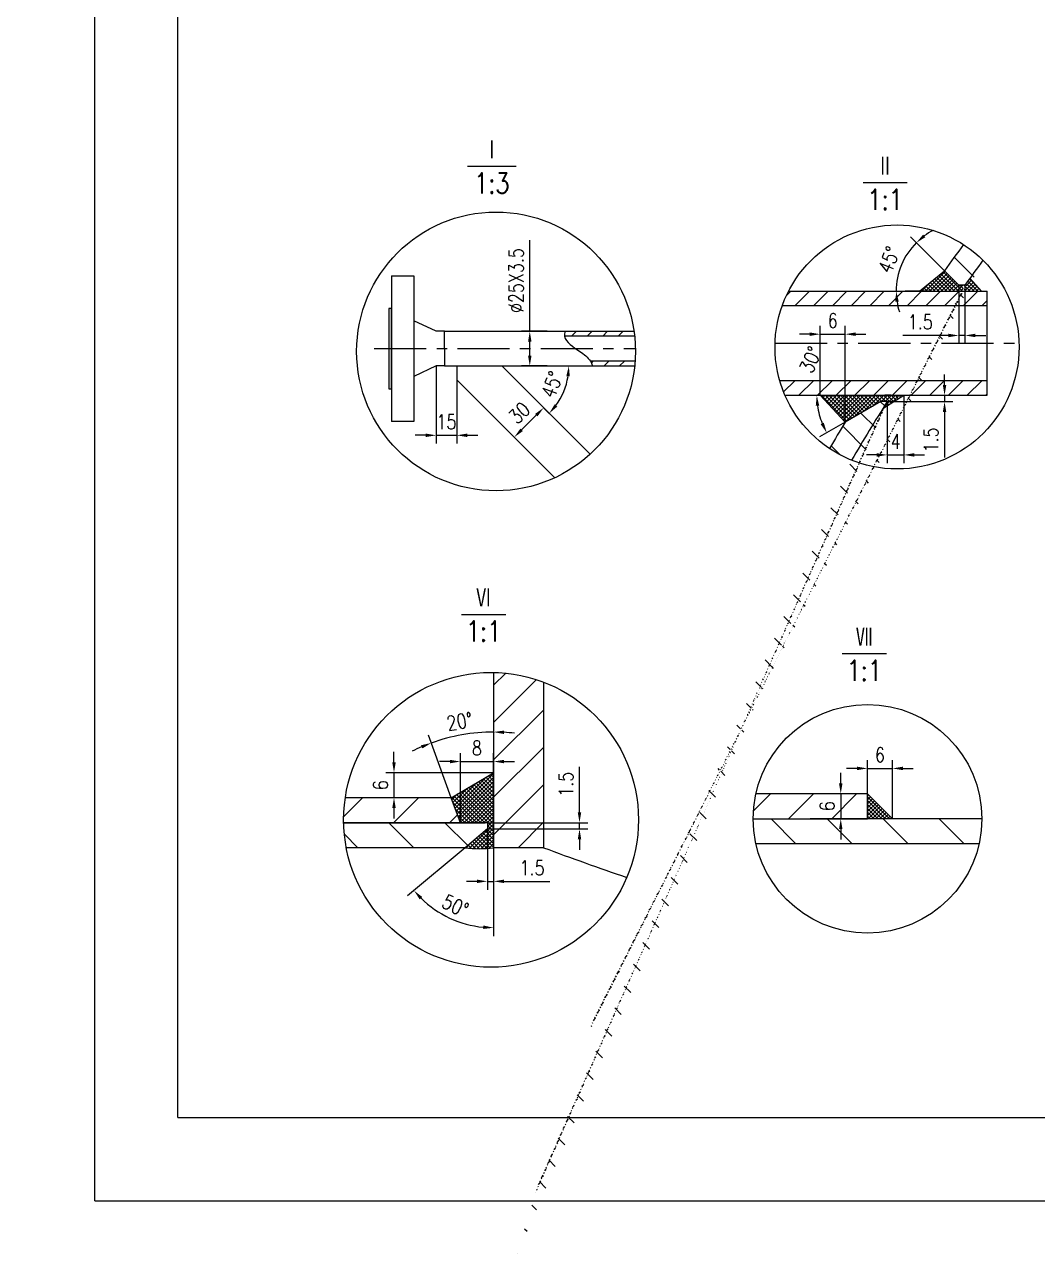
# Model space of a CAD drawing. Header units: millimetres. Extents: x -100 to 10194, y -400 to 6888.
# Drawn here: x -100 to 2820, y -400 to 3152 of the extents above; entities that cross this region are included whole.
import ezdxf

# ---------------------------------------------------------------- set-up
doc = ezdxf.new("R2010")
doc.units = ezdxf.units.MM
doc.header["$LTSCALE"] = 120
doc.linetypes.add('CENTER', pattern=[2, 1.25, -0.25, 0.25, -0.25])
for name, color, linetype in [('1轮廓实线层', 7, 'Continuous'), ('2细线层', 4, 'Continuous'), ('3中心线层', 1, 'CENTER'), ('5剖面线层', 2, 'Continuous'), ('6文字层', 3, 'Continuous'), ('7标注层', 4, 'Continuous'), ('8符号标注层', 31, 'Continuous'), ('图框层', 7, 'Continuous')]:
    doc.layers.add(name, color=color, linetype=linetype)
doc.styles.add('PC_TEXTSTYLE', font='romans.shx', dxfattribs={"width": 0.8, "bigfont": 'hzfs.shx'})
doc.styles.add('TH_GBDIM', font='romans.shx', dxfattribs={"width": 0.8, "bigfont": 'hzfs.shx'})
doc.dimstyles.new('TH_GBDIM', dxfattribs={"dimscale": 12, "dimtxt": 3.5, "dimasz": 2.5, "dimexe": 2, "dimexo": 0, "dimgap": 1.5, "dimtad": 1, "dimdec": 1, "dimdsep": 46, "dimtxsty": 'TH_GBDIM', "dimcen": 2.5, "dimclrd": 130, "dimclre": 130, "dimclrt": 3, "dimadec": 0, "dimazin": 2, "dimtfac": 0.714286, "dimtdec": 1, "dimtmove": 0, "dimatfit": 3, "dimfxl": 1, "dimtolj": 1, "dimtzin": 0, "dimlwd": -1, "dimlwe": -1, "dimarcsym": 0})

# ---------------------------------------------------------------- blocks, each defined once
blk = doc.blocks.new('*D7')
at = {"layer": '7标注层', "color": 130}
for p, q in [((1356.5, 2267.3), (1356.5, 2530.1)), ((1406.8, 2267.3), (1332.5, 2267.3)), ((1356.5, 2197.3), (1356.5, 2237.3)), ((1406.8, 2167.3), (1332.5, 2167.3))]:
    blk.add_line(p, q, dxfattribs=at)
for points in [[(1351.5, 2237.3), (1361.5, 2237.3), (1356.5, 2267.3)], [(1351.5, 2197.3), (1361.5, 2197.3), (1356.5, 2167.3)]]:
    blk.add_solid(points, dxfattribs=at)
at = {"layer": 'Defpoints', "color": 0}
for p in [(1406.8, 2267.3), (1356.5, 2167.3), (1406.8, 2167.3)]:
    blk.add_point(p, dxfattribs=at)
at = {"layer": '7标注层', "color": 3, "insert": (1317.5, 2413.7), "char_height": 42, "attachment_point": 5, "rotation": 90, "style": 'TH_GBDIM'}
blk.add_mtext('\\A1;%%c25X3.5{}{}', dxfattribs=at)
blk = doc.blocks.new('*D8')
at = {"layer": '7标注层', "color": 130}
for p, q in [((1379.6, 2063.6), (1413.5, 2029.7)), ((1375.3, 2025.5), (1332.9, 1983.1)), ((1294.8, 1978.7), (1328.6, 1944.9))]:
    blk.add_line(p, q, dxfattribs=at)
for points in [[(1371.8, 2029), (1378.9, 2022), (1396.5, 2046.7)], [(1329.4, 1986.6), (1336.4, 1979.5), (1311.7, 1961.9)]]:
    blk.add_solid(points, dxfattribs=at)
at = {"layer": 'Defpoints', "color": 0}
for p in [(1379.6, 2063.6), (1294.8, 1978.7), (1311.7, 1961.9)]:
    blk.add_point(p, dxfattribs=at)
at = {"layer": '7标注层', "color": 3, "insert": (1326.5, 2031.9), "char_height": 42, "attachment_point": 5, "rotation": 45, "style": 'TH_GBDIM'}
blk.add_mtext('\\A1;30{}{}', dxfattribs=at)
blk = doc.blocks.new('*D9')
at = {"layer": '7标注层', "color": 130}
blk.add_arc((1276, 2167.3), 193.2, 323.9054, 351.0946, dxfattribs=at)
for points in [[(1461.9, 2137.8), (1471.8, 2137), (1469.2, 2167.3)], [(1435.9, 2050.2), (1428.3, 2056.7), (1412.6, 2030.7)]]:
    blk.add_solid(points, dxfattribs=at)
at = {"layer": 'Defpoints', "color": 0}
for p in [(1110.3, 2167.3), (1276, 2167.3), (1658.9, 2167.3), (1443.3, 2070.7), (1530.4, 1912.8)]:
    blk.add_point(p, dxfattribs=at)
at = {"layer": '7标注层', "color": 3, "insert": (1420.6, 2113.8), "char_height": 42, "attachment_point": 5, "rotation": 69.6938, "style": 'TH_GBDIM'}
blk.add_mtext('\\A1;45°{}{}', dxfattribs=at)
blk = doc.blocks.new('*D10')
at = {"layer": '1轮廓实线层', "color": 130}
for p, q in [((1086.3, 2167.3), (1086.3, 1943.4)), ((1146.3, 2127.3), (1146.3, 1943.4)), ((1056.3, 1967.4), (1026.3, 1967.4)), ((1086.3, 1967.4), (1146.3, 1967.4)), ((1176.3, 1967.4), (1206.3, 1967.4))]:
    blk.add_line(p, q, dxfattribs=at)
for points in [[(1056.3, 1972.4), (1056.3, 1962.4), (1086.3, 1967.4)], [(1176.3, 1972.4), (1176.3, 1962.4), (1146.3, 1967.4)]]:
    blk.add_solid(points, dxfattribs=at)
at = {"layer": 'Defpoints', "color": 0}
for p in [(1086.3, 2167.3), (1146.3, 2127.3), (1146.3, 1967.4)]:
    blk.add_point(p, dxfattribs=at)
at = {"layer": '1轮廓实线层', "color": 3, "insert": (1116.3, 2006.4), "char_height": 42, "attachment_point": 5, "style": 'TH_GBDIM'}
blk.add_mtext('\\A1;15{}{}', dxfattribs=at)
blk = doc.blocks.new('*D11')
at = {"layer": '1轮廓实线层', "color": 130}
for p, q in [((2593.4, 2400.7), (2593.4, 2231.3)), ((2611.4, 2400.7), (2611.4, 2231.3)), ((2563.4, 2255.3), (2431.8, 2255.3)), ((2611.4, 2255.3), (2593.4, 2255.3)), ((2641.4, 2255.3), (2671.4, 2255.3))]:
    blk.add_line(p, q, dxfattribs=at)
for points in [[(2563.4, 2260.3), (2563.4, 2250.3), (2593.4, 2255.3)], [(2641.4, 2260.3), (2641.4, 2250.3), (2611.4, 2255.3)]]:
    blk.add_solid(points, dxfattribs=at)
at = {"layer": 'Defpoints', "color": 0}
for p in [(2593.4, 2400.7), (2611.4, 2400.7), (2593.4, 2255.3)]:
    blk.add_point(p, dxfattribs=at)
at = {"layer": '1轮廓实线层', "color": 3, "insert": (2482.6, 2294.3), "char_height": 42, "attachment_point": 5, "style": 'TH_GBDIM'}
blk.add_mtext('\\A1;1.5{}{}', dxfattribs=at)
blk = doc.blocks.new('*D12')
at = {"layer": '1轮廓实线层', "color": 130}
for p, q in [((2552.5, 2112.7), (2552.5, 2142.7)), ((2387.1, 2064.7), (2576.5, 2064.7)), ((2435.1, 2082.7), (2576.5, 2082.7)), ((2552.5, 2082.7), (2552.5, 2064.7)), ((2552.5, 2034.7), (2552.5, 1903.1))]:
    blk.add_line(p, q, dxfattribs=at)
for points in [[(2547.5, 2112.7), (2557.5, 2112.7), (2552.5, 2082.7)], [(2547.5, 2034.7), (2557.5, 2034.7), (2552.5, 2064.7)]]:
    blk.add_solid(points, dxfattribs=at)
at = {"layer": 'Defpoints', "color": 0}
for p in [(2387.1, 2064.7), (2435.1, 2082.7), (2552.5, 2082.7)]:
    blk.add_point(p, dxfattribs=at)
at = {"layer": '1轮廓实线层', "color": 3, "insert": (2513.5, 1953.9), "char_height": 42, "attachment_point": 5, "rotation": 90, "style": 'TH_GBDIM'}
blk.add_mtext('\\A1;1.5{}{}', dxfattribs=at)
blk = doc.blocks.new('*D13')
at = {"layer": '1轮廓实线层', "color": 130}
blk.add_line((2265.9, 2005.1), (2192.2, 1962.5), dxfattribs=at)
blk.add_arc((2400.3, 2082.7), 216.3, 187.9526, 202.0474, dxfattribs=at)
for points in [[(2181.1, 2052.4), (2191, 2053.1), (2184, 2082.7)], [(2204.3, 2003.7), (2195.3, 1999.3), (2212.9, 1974.5)]]:
    blk.add_solid(points, dxfattribs=at)
at = {"layer": 'Defpoints', "color": 0}
for p in [(2092.5, 2082.7), (2369.1, 2064.7), (2675.6, 2082.7), (2197, 2008.7), (2265.9, 2005.1)]:
    blk.add_point(p, dxfattribs=at)
at = {"layer": '1轮廓实线层', "color": 3, "insert": (2166.5, 2185.3), "char_height": 42, "attachment_point": 5, "rotation": 66.3005, "style": 'TH_GBDIM'}
blk.add_mtext('\\A1;30°{}{}', dxfattribs=at)
blk = doc.blocks.new('*D14')
at = {"layer": '1轮廓实线层', "color": 130}
blk.add_line((2552.3, 2441.8), (2454.2, 2539.9), dxfattribs=at)
for start, end in [(117.6443, 126.3222), (135, 180), (188.6778, 197.3557)]:
    blk.add_arc((2611.4, 2382.7), 198.3, start, end, dxfattribs=at)
for points in [[(2497.2, 2538.6), (2490.7, 2546.2), (2471.2, 2522.9)], [(2410.4, 2352.4), (2420.4, 2353.2), (2413.1, 2382.7)]]:
    blk.add_solid(points, dxfattribs=at)
at = {"layer": 'Defpoints', "color": 0}
for p in [(2439.7, 2481.8), (2552.3, 2441.8), (2102.4, 2382.7), (2593.4, 2400.7), (2675.6, 2382.7)]:
    blk.add_point(p, dxfattribs=at)
at = {"layer": '1轮廓实线层', "color": 3, "insert": (2392.2, 2473.5), "char_height": 42, "attachment_point": 5, "rotation": 67.5, "style": 'TH_GBDIM'}
blk.add_mtext('\\A1;45°', dxfattribs=at)
blk = doc.blocks.new('*D15')
at = {"layer": '1轮廓实线层', "color": 130}
for p, q in [((2193.9, 2082.7), (2193.9, 2283)), ((2265.9, 2005.1), (2265.9, 2283)), ((2163.9, 2259), (2133.9, 2259)), ((2193.9, 2259), (2265.9, 2259)), ((2295.9, 2259), (2325.9, 2259))]:
    blk.add_line(p, q, dxfattribs=at)
for points in [[(2163.9, 2264), (2163.9, 2254), (2193.9, 2259)], [(2295.9, 2264), (2295.9, 2254), (2265.9, 2259)]]:
    blk.add_solid(points, dxfattribs=at)
at = {"layer": 'Defpoints', "color": 0}
for p in [(2265.9, 2259), (2193.9, 2082.7), (2265.9, 2005.1)]:
    blk.add_point(p, dxfattribs=at)
at = {"layer": '1轮廓实线层', "color": 3, "insert": (2229.9, 2298), "char_height": 42, "attachment_point": 5, "style": 'TH_GBDIM'}
blk.add_mtext('\\A1;6{}{}', dxfattribs=at)
blk = doc.blocks.new('*D16')
at = {"layer": '1轮廓实线层', "color": 130}
for p, q in [((2387.1, 2064.7), (2387.1, 1886.8)), ((2435.1, 2082.7), (2435.1, 1886.8)), ((2357.1, 1910.8), (2327.1, 1910.8)), ((2387.1, 1910.8), (2435.1, 1910.8)), ((2465.1, 1910.8), (2495.1, 1910.8))]:
    blk.add_line(p, q, dxfattribs=at)
for points in [[(2357.1, 1915.8), (2357.1, 1905.8), (2387.1, 1910.8)], [(2465.1, 1915.8), (2465.1, 1905.8), (2435.1, 1910.8)]]:
    blk.add_solid(points, dxfattribs=at)
at = {"layer": 'Defpoints', "color": 0}
for p in [(2387.1, 2064.7), (2435.1, 2082.7), (2435.1, 1910.8)]:
    blk.add_point(p, dxfattribs=at)
at = {"layer": '1轮廓实线层', "color": 3, "insert": (2411.1, 1949.8), "char_height": 42, "attachment_point": 5, "style": 'TH_GBDIM'}
blk.add_mtext('\\A1;4{}{}', dxfattribs=at)
blk = doc.blocks.new('*D30')
at = {"layer": '1轮廓实线层', "color": 130}
for p, q in [((965, 1024.2), (965, 1054.2)), ((1252.3, 994.2), (941, 994.2)), ((965, 994.2), (965, 922.2)), ((1130.1, 922.2), (941, 922.2)), ((965, 892.2), (965, 862.2))]:
    blk.add_line(p, q, dxfattribs=at)
for points in [[(960, 1024.2), (970, 1024.2), (965, 994.2)], [(960, 892.2), (970, 892.2), (965, 922.2)]]:
    blk.add_solid(points, dxfattribs=at)
at = {"layer": 'Defpoints', "color": 0}
for p in [(1252.3, 994.2), (965, 922.2), (1130.1, 922.2)]:
    blk.add_point(p, dxfattribs=at)
at = {"layer": '1轮廓实线层', "color": 3, "insert": (926, 958.2), "char_height": 42, "attachment_point": 5, "rotation": 90, "style": 'TH_GBDIM'}
blk.add_mtext('\\A1;6{}{}', dxfattribs=at)
blk = doc.blocks.new('*D31')
at = {"layer": '1轮廓实线层', "color": 130}
for p, q in [((1234.3, 832.2), (1234.3, 657.1)), ((1252.3, 778.2), (1252.3, 657.1)), ((1204.3, 681.1), (1174.3, 681.1)), ((1234.3, 681.1), (1252.3, 681.1)), ((1282.3, 681.1), (1413.9, 681.1))]:
    blk.add_line(p, q, dxfattribs=at)
for points in [[(1204.3, 686.1), (1204.3, 676.1), (1234.3, 681.1)], [(1282.3, 686.1), (1282.3, 676.1), (1252.3, 681.1)]]:
    blk.add_solid(points, dxfattribs=at)
at = {"layer": 'Defpoints', "color": 0}
for p in [(1234.3, 832.2), (1252.3, 778.2), (1252.3, 681.1)]:
    blk.add_point(p, dxfattribs=at)
at = {"layer": '1轮廓实线层', "color": 3, "insert": (1363.1, 720.1), "char_height": 42, "attachment_point": 5, "style": 'TH_GBDIM'}
blk.add_mtext('\\A1;1.5{}{}', dxfattribs=at)
blk = doc.blocks.new('*D32')
at = {"layer": '1轮廓实线层', "color": 130}
for p, q in [((1499.9, 880.2), (1499.9, 1011.8)), ((1234.3, 850.2), (1523.9, 850.2)), ((1234.3, 832.2), (1523.9, 832.2)), ((1499.9, 832.2), (1499.9, 850.2)), ((1499.9, 802.2), (1499.9, 772.2))]:
    blk.add_line(p, q, dxfattribs=at)
for points in [[(1494.9, 880.2), (1504.9, 880.2), (1499.9, 850.2)], [(1494.9, 802.2), (1504.9, 802.2), (1499.9, 832.2)]]:
    blk.add_solid(points, dxfattribs=at)
at = {"layer": 'Defpoints', "color": 0}
for p in [(1234.3, 850.2), (1234.3, 832.2), (1499.9, 832.2)]:
    blk.add_point(p, dxfattribs=at)
at = {"layer": '1轮廓实线层', "color": 3, "insert": (1460.9, 961), "char_height": 42, "attachment_point": 5, "rotation": 90, "style": 'TH_GBDIM'}
blk.add_mtext('\\A1;1.5{}{}', dxfattribs=at)
blk = doc.blocks.new('*D33')
at = {"layer": '1轮廓实线层', "color": 130}
blk.add_line((1130.1, 922.2), (1064.4, 1102.6), dxfattribs=at)
for start, end in [(90, 110), (83.4546, 86.7273), (113.2727, 116.5454)]:
    blk.add_arc((1252.3, 586.4), 525.3, start, end, dxfattribs=at)
for points in [[(1282.1, 1105.9), (1282.4, 1115.9), (1252.3, 1111.7)], [(1042.9, 1073.6), (1046.6, 1064.3), (1072.6, 1080.1)]]:
    blk.add_solid(points, dxfattribs=at)
at = {"layer": 'Defpoints', "color": 0}
for p in [(1252.3, 1283.4), (1191.3, 1108.2), (1130.1, 922.2), (1156.3, 850.2), (1252.3, 778.2)]:
    blk.add_point(p, dxfattribs=at)
at = {"layer": '1轮廓实线层', "color": 3, "insert": (1154.3, 1142.2), "char_height": 42, "attachment_point": 5, "rotation": 10, "style": 'TH_GBDIM'}
blk.add_mtext('\\A1;20°', dxfattribs=at)
blk = doc.blocks.new('*D34')
at = {"layer": '1轮廓实线层', "color": 130}
for p, q in [((1169.9, 778.2), (1004.1, 639.1)), ((1252.3, 778.2), (1252.3, 523.3))]:
    blk.add_line(p, q, dxfattribs=at)
blk.add_arc((1252.3, 847.3), 300, 225.7326, 264.2674, dxfattribs=at)
for points in [[(1039.2, 629.1), (1046.6, 635.9), (1022.5, 654.5)], [(1222.6, 553.8), (1222.1, 543.8), (1252.3, 547.3)]]:
    blk.add_solid(points, dxfattribs=at)
at = {"layer": 'Defpoints', "color": 0}
for p in [(1252.3, 1283.4), (1234.3, 832.2), (1169.9, 778.2), (1252.3, 778.2), (1087.5, 596.7)]:
    blk.add_point(p, dxfattribs=at)
at = {"layer": '1轮廓实线层', "color": 3, "insert": (1142, 610.8), "char_height": 42, "attachment_point": 5, "rotation": 335, "style": 'TH_GBDIM'}
blk.add_mtext('\\A1;50°', dxfattribs=at)
blk = doc.blocks.new('*D35')
at = {"layer": '1轮廓实线层', "color": 130}
for p, q in [((1156.3, 850.2), (1156.3, 1050.6)), ((1252.3, 994.2), (1252.3, 1050.6)), ((1126.3, 1026.6), (1096.3, 1026.6)), ((1156.3, 1026.6), (1252.3, 1026.6)), ((1282.3, 1026.6), (1312.3, 1026.6))]:
    blk.add_line(p, q, dxfattribs=at)
for points in [[(1126.3, 1031.6), (1126.3, 1021.6), (1156.3, 1026.6)], [(1282.3, 1031.6), (1282.3, 1021.6), (1252.3, 1026.6)]]:
    blk.add_solid(points, dxfattribs=at)
at = {"layer": 'Defpoints', "color": 0}
for p in [(1252.3, 1026.6), (1252.3, 994.2), (1156.3, 850.2)]:
    blk.add_point(p, dxfattribs=at)
at = {"layer": '1轮廓实线层', "color": 3, "insert": (1204.3, 1065.6), "char_height": 42, "attachment_point": 5, "style": 'TH_GBDIM'}
blk.add_mtext('\\A1;8{}{}', dxfattribs=at)
blk = doc.blocks.new('*D36')
at = {"layer": '1轮廓实线层', "color": 130}
for p, q in [((2253.2, 963.7), (2253.2, 993.7)), ((2330.2, 933.7), (2229.2, 933.7)), ((2253.2, 933.7), (2253.2, 861.7)), ((2402.2, 861.7), (2229.2, 861.7)), ((2253.2, 831.7), (2253.2, 801.7))]:
    blk.add_line(p, q, dxfattribs=at)
for points in [[(2248.2, 963.7), (2258.2, 963.7), (2253.2, 933.7)], [(2248.2, 831.7), (2258.2, 831.7), (2253.2, 861.7)]]:
    blk.add_solid(points, dxfattribs=at)
at = {"layer": 'Defpoints', "color": 0}
for p in [(2330.2, 933.7), (2253.2, 861.7), (2402.2, 861.7)]:
    blk.add_point(p, dxfattribs=at)
at = {"layer": '1轮廓实线层', "color": 3, "insert": (2214.2, 897.7), "char_height": 42, "attachment_point": 5, "rotation": 90, "style": 'TH_GBDIM'}
blk.add_mtext('\\A1;6{}{}', dxfattribs=at)
blk = doc.blocks.new('*D37')
at = {"layer": '1轮廓实线层', "color": 130}
for p, q in [((2330.2, 861.7), (2330.2, 1030.8)), ((2402.2, 861.7), (2402.2, 1030.8)), ((2300.2, 1006.8), (2270.2, 1006.8)), ((2330.2, 1006.8), (2402.2, 1006.8)), ((2432.2, 1006.8), (2462.2, 1006.8))]:
    blk.add_line(p, q, dxfattribs=at)
for points in [[(2300.2, 1011.8), (2300.2, 1001.8), (2330.2, 1006.8)], [(2432.2, 1011.8), (2432.2, 1001.8), (2402.2, 1006.8)]]:
    blk.add_solid(points, dxfattribs=at)
at = {"layer": 'Defpoints', "color": 0}
for p in [(2402.2, 1006.8), (2330.2, 861.7), (2402.2, 861.7)]:
    blk.add_point(p, dxfattribs=at)
at = {"layer": '1轮廓实线层', "color": 3, "insert": (2366.2, 1045.8), "char_height": 42, "attachment_point": 5, "style": 'TH_GBDIM'}
blk.add_mtext('\\A1;6{}{}', dxfattribs=at)

msp = doc.modelspace()

# ---------------------------------------------------------------- hatches: boundary and pattern name
at = {"layer": '5剖面线层'}
h = msp.add_hatch(dxfattribs=at)
h.set_pattern_fill('ANSI31', color=256, scale=20, angle=90, style=0)
h.set_pattern_definition([(135, (480.94, 0), (-44.9013, -44.9013), [])])
edge = h.paths.add_edge_path()
edge.add_ellipse((5195.61, -4967.3), major_axis=(0, -9000), ratio=0.5, start_angle=218.824439, end_angle=220.31055, ccw=False)
edge.add_ellipse((5195.61, -4967.3), major_axis=(0, -9000), ratio=0.5, start_angle=218.617183, end_angle=218.824439, ccw=False)
edge.add_line((2387.1, 2064.7), (2369.1, 2064.7))
edge.add_line((2369.1, 2064.7), (2265.93, 2005.13))
edge.add_spline(control_points=[(2265.93, 2005.13), (2250.75, 1980.02), (2235.65, 1954.71), (2220.64, 1929.21)], knot_values=[3.8326439, 3.8326439, 3.8326439, 3.8326439, 3.8456524, 3.8456524, 3.8456524, 3.8456524], degree=3, periodic=0)
edge.add_arc((2415.54, 2222.16), 351.86, 236.36355, 248.12178)
edge = h.paths.add_edge_path()
edge.add_arc((2415.54, 2222.16), 351.86, 45.28146, 57.03769)
edge.add_spline(control_points=[(2606.98, 2517.38), (2588.66, 2492.45), (2570.42, 2467.26), (2552.29, 2441.81)], knot_values=[10.0220142, 10.0220142, 10.0220142, 10.0220142, 10.0366186, 10.0366186, 10.0366186, 10.0366186], degree=3, periodic=0)
edge.add_line((2552.29, 2441.81), (2593.4, 2400.7))
edge.add_line((2593.4, 2400.7), (2611.4, 2400.7))
edge.add_ellipse((5195.61, -4967.3), major_axis=(0, -9000), ratio=0.5, start_angle=574.831512, end_angle=575.048456, ccw=False)
edge.add_ellipse((5195.61, -4967.3), major_axis=(0, -9000), ratio=0.5, start_angle=574.24798, end_angle=574.831512, ccw=False)
h = msp.add_hatch(dxfattribs=at)
h.set_pattern_fill('ANSI37', color=256, scale=2.5, style=0)
h.set_pattern_definition([(45, (24.891, 0), (-5.61266, 5.61266), []), (135, (24.891, 0), (-5.61266, -5.61266), [])])
edge = h.paths.add_edge_path()
edge.add_line((2435.1, 2082.7), (2193.93, 2082.7))
edge.add_line((2193.93, 2082.7), (2265.93, 2005.13))
edge.add_line((2265.93, 2005.13), (2369.1, 2064.7))
edge.add_line((2369.1, 2064.7), (2387.1, 2064.7))
edge.add_ellipse((5195.61, -4967.3), major_axis=(0, -9000), ratio=0.5, start_angle=218.617183, end_angle=218.824439)
edge.add_line((2374.4, 2044.33), (2435.1, 2082.7))
edge = h.paths.add_edge_path()
edge.add_line((2552.29, 2441.81), (2480.29, 2382.7))
edge.add_line((2480.29, 2382.7), (2510.66, 2382.7))
edge.add_line((2510.66, 2382.7), (2515.62, 2382.7))
edge.add_line((2515.62, 2382.7), (2659.4, 2382.7))
edge.add_line((2659.4, 2382.7), (2625.37, 2420.21))
edge.add_ellipse((5195.61, -4967.3), major_axis=(0, -9000), ratio=0.5, start_angle=574.831512, end_angle=575.048456)
edge.add_line((2611.4, 2400.7), (2593.4, 2400.7))
edge.add_line((2593.4, 2400.7), (2552.29, 2441.81))
h = msp.add_hatch(dxfattribs=at)
h.set_pattern_fill('ANSI31', color=256, scale=12, style=0)
h.set_pattern_definition([(45, (480.94, 0), (-26.94077, 26.94077), [])])
h.paths.add_polyline_path([(2675.61, 2124.7), (2077.45, 2124.7, 0.0317315), (2092.5, 2082.7), (2675.61, 2082.7)])
h.paths.add_polyline_path([(2675.61, 2382.7), (2102.44, 2382.7, 0.032554), (2084.25, 2340.7), (2675.61, 2340.7)])
h = msp.add_hatch(dxfattribs=at)
h.set_pattern_fill('ANSI31', color=256, scale=10, style=0)
h.set_pattern_definition([(45, (76.915, 0), (-22.45064, 22.45064), [])])
edge = h.paths.add_edge_path()
edge.add_line((1656.89, 2267.27), (1458.34, 2267.27))
edge.add_spline(control_points=[(1458.34, 2267.27), (1457.11, 2262.39), (1456.45, 2257.67), (1456.97, 2253.27)], knot_values=[13.3347911, 13.3347911, 13.3347911, 13.3347911, 28.0732223, 28.0732223, 28.0732223, 28.0732223], degree=3, periodic=0)
edge.add_line((1456.97, 2253.27), (1658.68, 2253.27))
edge.add_arc((1259.2, 2209.37), 401.88, 6.27105, 8.28333)
edge = h.paths.add_edge_path()
edge.add_line((1660.1, 2181.27), (1531.31, 2181.27))
edge.add_spline(control_points=[(1531.31, 2181.27), (1532.08, 2180.14), (1534.85, 2175.83), (1536.22, 2170.97), (1536.84, 2167.27)], knot_values=[131.5779496, 131.5779496, 131.5779496, 131.5779496, 135.6719452, 146.843635, 146.843635, 146.843635, 146.843635], degree=3, periodic=0)
edge.add_line((1536.84, 2167.27), (1658.87, 2167.27))
edge.add_arc((1259.2, 2209.37), 401.88, 353.98658, 355.9903)
h = msp.add_hatch(dxfattribs=at)
h.set_pattern_fill('ANSI37', color=256, scale=2.5, style=0)
h.set_pattern_definition([(45, (29.155, 4.521), (-5.61266, 5.61266), []), (135, (29.155, 4.521), (-5.61266, -5.61266), [])])
h.paths.add_polyline_path([(1252.29, 992.73), (1251.37, 993.66), (1130.09, 922.2), (1156.29, 850.2), (1234.29, 850.2), (1234.29, 832.2), (1169.94, 778.2, 0.0728697), (1252.29, 778.2)])
h = msp.add_hatch(dxfattribs=at)
h.set_pattern_fill('ANSI37', color=256, scale=2.5, style=0)
h.paths.add_polyline_path([(2330.24, 933.65), (2330.24, 861.65), (2402.16, 861.65), (2402.2, 861.69)])

# ---------------------------------------------------------------- linework, layer by layer
at = {"layer": '1轮廓实线层'}
for p, q in [((958.26, 2427.27), (1022.26, 2427.27)), ((958.26, 2427.27), (958.26, 2007.27)), ((1022.26, 2427.27), (1022.26, 2007.27)), ((2480.29, 2382.7), (2552.29, 2441.81)), ((2593.4, 2400.7), (2552.29, 2441.81)), ((2659.4, 2382.7), (2625.37, 2420.21)), ((2102.44, 2382.7), (2675.61, 2382.7)), ((2510.66, 2382.7), (2438.66, 2382.7)), ((2510.66, 2382.7), (2438.66, 2382.7)), ((2515.62, 2382.7), (2443.62, 2382.7)), ((2515.62, 2382.7), (2443.62, 2382.7)), ((2611.4, 2400.7), (2593.4, 2400.7)), ((2611.4, 2400.7), (2593.4, 2400.7)), ((2611.4, 2400.7), (2593.4, 2400.7)), ((2675.61, 2082.7), (2675.61, 2382.7)), ((958.26, 2333.27), (950.26, 2333.27)), ((950.26, 2333.27), (950.26, 2101.27)), ((958.26, 2101.27), (958.26, 2333.27)), ((2675.61, 2340.7), (2084.25, 2340.7)), ((1086.26, 2267.27), (1022.26, 2297.27)), ((1110.26, 2267.27), (1086.26, 2267.27)), ((1110.26, 2217.27), (1110.26, 2267.27)), ((1110.26, 2217.27), (1110.26, 2267.27)), ((1110.26, 2267.27), (1656.89, 2267.27)), ((1658.68, 2253.27), (1456.97, 2253.27)), ((1110.26, 2217.27), (1110.26, 2167.27)), ((1086.26, 2167.27), (1022.26, 2137.27)), ((1110.26, 2167.27), (1086.26, 2167.27)), ((1110.26, 2167.27), (1658.87, 2167.27)), ((1146.26, 2167.27), (1146.26, 2127.27)), ((1275.96, 2167.27), (1530.42, 1912.81)), ((1660.1, 2181.27), (1531.31, 2181.27)), ((950.26, 2101.27), (958.26, 2101.27)), ((1146.26, 2127.27), (1428.59, 1844.94)), ((2675.61, 2124.7), (2077.45, 2124.7)), ((2092.5, 2082.7), (2675.61, 2082.7)), ((2193.93, 2082.7), (2265.93, 2005.13)), ((2369.1, 2064.7), (2265.93, 2005.13)), ((2387.1, 2064.7), (2369.1, 2064.7)), ((2374.4, 2044.33), (2435.1, 2082.7)), ((2398.4, 2082.7), (2380.4, 2082.7)), ((2398.4, 2082.7), (2380.4, 2082.7)), ((1022.26, 2007.27), (958.26, 2007.27)), ((1252.29, 1283.43), (1252.29, 778.2)), ((1396.29, 1255.6), (1396.29, 778.2)), ((1130.09, 922.2), (1252.29, 994.2)), ((2330.24, 933.65), (2008.53, 933.65)), ((2330.24, 861.65), (2330.24, 933.65)), ((2330.24, 933.65), (2402.24, 861.65)), ((1130.09, 922.2), (824.62, 922.2)), ((1156.29, 850.2), (1130.09, 922.2)), ((2000.57, 861.65), (2330.24, 861.65)), ((2659.91, 861.65), (2164.92, 861.65)), ((819.88, 850.2), (1228.29, 850.2)), ((1234.29, 850.2), (819.88, 850.2)), ((1234.29, 832.2), (1169.94, 778.2)), ((1234.29, 850.2), (1234.29, 832.2)), ((2651.95, 789.65), (2008.53, 789.65)), ((1169.94, 778.2), (827.44, 778.2)), ((1396.29, 778.2), (1252.29, 778.2))]:
    msp.add_line(p, q, dxfattribs=at)
for centre, radius, start, end in [((1211.12, 1059.24), 284.04, 261.66448, 278.33552), ((4432.29, 8895.07), 8666.07, 249.492399, 251.176813), ((0, 0), 100, 0, 0), ((0, 0), 100, 0, 0)]:
    msp.add_arc(centre, radius, start, end, dxfattribs=at)
for start_param, end_param in [(10.022518, 10.0364889), (3.8155896, 3.8451445)]:
    msp.add_ellipse((5195.61, -4967.3), major_axis=(0, -9000), ratio=0.5, start_param=start_param, end_param=end_param, dxfattribs=at)
for points in [[(2606.98, 2517.38), (2588.66, 2492.45), (2570.42, 2467.26), (2552.29, 2441.81)], [(2265.93, 2005.13), (2250.75, 1980.02), (2235.65, 1954.71), (2220.64, 1929.21)]]:
    msp.add_open_spline(points, degree=3, dxfattribs=at)
msp.add_open_spline([(1458.34, 2267.27), (1457.11, 2262.39), (1453.66, 2237.78), (1498.02, 2213.67), (1524.55, 2191.87), (1534.85, 2175.83), (1536.22, 2170.97), (1536.84, 2167.27)], degree=3, knots=[13.3347911, 13.3347911, 13.3347911, 13.3347911, 28.0732223, 90.1066206, 131.5779496, 135.6719452, 146.843635, 146.843635, 146.843635, 146.843635], dxfattribs=at)
at = {"layer": '2细线层'}
for q in [(102.17, 6888), (10194.17, -240)]:
    msp.add_line((102.17, -240), q, dxfattribs=at)
at = {"layer": '3中心线层'}
for p, q in [((908.17, 2217.27), (1661, 2217.27)), ((2063.84, 2232.7), (2767.24, 2232.7))]:
    msp.add_line(p, q, dxfattribs=at)
at = {"layer": '5剖面线层'}
for p, q in [((1252.29, 1246.68), (1287.01, 1281.4)), ((1252.29, 1138.91), (1376.1, 1262.72)), ((1252.29, 1031.15), (1396.29, 1175.15)), ((1252.29, 923.39), (1396.29, 1067.39)), ((1252.29, 992.73), (1251.37, 993.66)), ((1252.29, 815.63), (1396.29, 959.63)), ((2001.35, 884.39), (2050.61, 933.65)), ((2102.83, 861.65), (2174.83, 933.65)), ((2102.83, 861.65), (2174.83, 933.65)), ((2227.05, 861.65), (2299.05, 933.65)), ((819.92, 868.18), (873.94, 922.2)), ((963.58, 850.2), (1035.58, 922.2)), ((1125.23, 850.2), (1148, 872.98)), ((2124.12, 789.65), (2052.12, 861.65)), ((2285.76, 789.65), (2213.76, 861.65)), ((2447.41, 789.65), (2375.41, 861.65)), ((2402.16, 861.65), (2402.2, 861.69)), ((2609.05, 789.65), (2537.05, 861.65)), ((860.65, 778.2), (821.82, 817.03)), ((1022.3, 778.2), (950.3, 850.2)), ((1177.55, 784.59), (1111.94, 850.2)), ((1322.63, 778.2), (1396.29, 851.86))]:
    msp.add_line(p, q, dxfattribs=at)
at = {"layer": '8符号标注层', "color": 7}
for p, q in [((1317.47, 2742.26), (1176.71, 2742.26)), ((2444.53, 2695.2), (2317.35, 2695.2)), ((1287.05, 1450.07), (1159.86, 1450.07)), ((2384.76, 1336.96), (2257.58, 1336.96))]:
    msp.add_line(p, q, dxfattribs=at)
at = {"layer": '8符号标注层'}
for centre, radius in [((1259.2, 2209.37), 401.88), ((2415.54, 2222.16), 351.86), ((1244.87, 858.43), 425.06), ((2330.24, 861.65), 329.67)]:
    msp.add_circle(centre, radius, dxfattribs=at)
at = {"layer": '图框层'}
for q in [(342.17, 6648), (9954.17, 0)]:
    msp.add_line((342.17, 0), q, dxfattribs=at)

# ---------------------------------------------------------------- texts
at = {"layer": '6文字层', "attachment_point": 8, "style": 'PC_TEXTSTYLE'}
for s, insert, char_height in [('Ⅰ', (1247.09, 2760.26), 59.39), ('Ⅱ', (2380.94, 2713.2), 59.39), ('1:3', (1247.09, 2664.87), 59.388), ('1:1', (2380.94, 2617.81), 59.388), ('Ⅵ', (1223.45, 1468.07), 59.39), ('1:1', (1223.45, 1372.68), 59.388), ('Ⅶ', (2321.17, 1354.96), 59.39), ('1:1', (2321.17, 1259.57), 59.388)]:
    msp.add_mtext(s, dxfattribs=dict(at, insert=insert, char_height=char_height))

# ---------------------------------------------------------------- dimensions: what is measured, and where the dimension line sits
at = {"layer": '1轮廓实线层'}
for base, line1, line2, picture, middle in [((2439.7, 2481.83), ((2102.44, 2382.7), (2675.61, 2382.7)), ((2593.4, 2400.7), (2552.29, 2441.81)), '*D14', (2392.2, 2473.49)), ((1087.46, 596.69), ((1252.29, 1283.43), (1252.29, 778.2)), ((1234.29, 832.2), (1169.94, 778.2)), '*D34', (1142, 610.79)), ((1191.31, 1108.18), ((1252.29, 1283.43), (1252.29, 778.2)), ((1156.29, 850.2), (1130.09, 922.2)), '*D33', (1154.31, 1142.16))]:
    dim = msp.add_angular_dim_2l(base=base, line1=line1, line2=line2, dimstyle='TH_GBDIM', dxfattribs=at)
    dim.commit()
    dim.dimension.update_dxf_attribs({"geometry": picture, "text_midpoint": middle})
for base, p1, p2, text, picture, middle in [((2593.4, 2255.31), (2611.4, 2400.7), (2593.4, 2400.7), '1.5{}{}', '*D11', (2482.6, 2255.31)), ((1146.26, 1967.37), (1086.26, 2167.27), (1146.26, 2127.27), '15{}{}', '*D10', (1116.26, 1967.37)), ((2435.1, 1910.75), (2387.1, 2064.7), (2435.1, 2082.7), '4{}{}', '*D16', (2411.1, 1910.75)), ((2402.24, 1006.78), (2330.24, 861.65), (2402.24, 861.65), '6{}{}', '*D37', (2366.24, 1006.78)), ((1252.29, 681.09), (1234.29, 832.2), (1252.29, 778.2), '1.5{}{}', '*D31', (1363.09, 681.09))]:
    dim = msp.add_linear_dim(base=base, p1=p1, p2=p2, text=text, dimstyle='TH_GBDIM', override={"dimgap": 1.5, "dimtad": 1, "dimjust": 0, "dimdec": 0, "dimlfac": 1, "dimse1": 0, "dimse2": 0, "dimsd1": 0, "dimsd2": 0}, dxfattribs=at)
    dim.commit()
    dim.dimension.update_dxf_attribs({"geometry": picture, "text_midpoint": middle, "dimtype": 160})
for base, p1, p2, text, picture, middle in [((2265.93, 2258.99), (2193.93, 2082.7), (2265.93, 2005.13), '6{}{}', '*D15', (2229.93, 2297.99)), ((1252.29, 1026.61), (1156.29, 850.2), (1252.29, 994.2), '8{}{}', '*D35', (1204.29, 1065.61))]:
    dim = msp.add_linear_dim(base=base, p1=p1, p2=p2, text=text, dimstyle='TH_GBDIM', override={"dimgap": 1.5, "dimtad": 1, "dimjust": 0, "dimdec": 0, "dimlfac": 1, "dimse1": 0, "dimse2": 0, "dimsd1": 0, "dimsd2": 0}, dxfattribs=at)
    dim.commit()
    dim.dimension.update_dxf_attribs({"geometry": picture, "text_midpoint": middle})
dim = msp.add_angular_dim_2l(base=(2197.01, 2008.71), line1=((2092.5, 2082.7), (2675.61, 2082.7)), line2=((2369.1, 2064.7), (2265.93, 2005.13)), text='<>{}{}', dimstyle='TH_GBDIM', override={"dimgap": 1.5, "dimtad": 1, "dimjust": 0, "dimse1": 0, "dimse2": 0, "dimsd1": 0, "dimsd2": 0, "dimadec": 0}, dxfattribs=at)
dim.commit()
dim.dimension.update_dxf_attribs({"geometry": '*D13', "text_midpoint": (2202.2, 2169.64), "dimtype": 162})
for base, p1, p2, text, picture, middle in [((2552.48, 2082.7), (2387.1, 2064.7), (2435.1, 2082.7), '1.5{}{}', '*D12', (2552.48, 1953.9)), ((1499.85, 832.2), (1234.29, 850.2), (1234.29, 832.2), '1.5{}{}', '*D32', (1499.85, 961)), ((2253.15, 861.65), (2330.24, 933.65), (2402.24, 861.65), '6{}{}', '*D36', (2253.15, 897.65))]:
    dim = msp.add_linear_dim(base=base, p1=p1, p2=p2, angle=90, text=text, dimstyle='TH_GBDIM', override={"dimgap": 1.5, "dimtad": 1, "dimjust": 0, "dimdec": 0, "dimlfac": 1, "dimse1": 0, "dimse2": 0, "dimsd1": 0, "dimsd2": 0}, dxfattribs=at)
    dim.commit()
    dim.dimension.update_dxf_attribs({"geometry": picture, "text_midpoint": middle, "dimtype": 160})
dim = msp.add_linear_dim(base=(964.97, 922.2), p1=(1252.29, 994.2), p2=(1130.09, 922.2), angle=90, text='6{}{}', dimstyle='TH_GBDIM', override={"dimgap": 1.5, "dimtad": 1, "dimjust": 0, "dimdec": 0, "dimlfac": 1, "dimse1": 0, "dimse2": 0, "dimsd1": 0, "dimsd2": 0}, dxfattribs=at)
dim.commit()
dim.dimension.update_dxf_attribs({"geometry": '*D30', "text_midpoint": (925.97, 958.2)})
at = {"layer": '7标注层'}
dim = msp.add_linear_dim(base=(1356.45, 2167.27), p1=(1406.76, 2267.27), p2=(1406.76, 2167.27), angle=90, text='%%c25X3.5{}{}', dimstyle='TH_GBDIM', override={"dimgap": 1.5, "dimtad": 1, "dimjust": 0, "dimdec": 0, "dimlfac": 1, "dimse1": 0, "dimse2": 0, "dimsd1": 0, "dimsd2": 0}, dxfattribs=at)
dim.commit()
dim.dimension.update_dxf_attribs({"geometry": '*D7', "text_midpoint": (1356.45, 2413.67), "dimtype": 160})
dim = msp.add_angular_dim_2l(base=(1443.29, 2070.67), line1=((1275.96, 2167.27), (1530.42, 1912.81)), line2=((1110.26, 2167.27), (1658.87, 2167.27)), text='<>{}{}', dimstyle='TH_GBDIM', override={"dimgap": 1.5, "dimtad": 1, "dimjust": 0, "dimtih": 1, "dimse1": 0, "dimse2": 0, "dimsd1": 0, "dimsd2": 0, "dimadec": 0}, dxfattribs=at)
dim.commit()
dim.dimension.update_dxf_attribs({"geometry": '*D9', "text_midpoint": (1457.16, 2100.22), "dimtype": 162})
dim = msp.add_linear_dim(base=(1311.68, 1961.85), p1=(1379.65, 2063.59), p2=(1294.79, 1978.74), angle=45, text='30{}{}', dimstyle='TH_GBDIM', override={"dimgap": 1.5, "dimtad": 1, "dimjust": 0, "dimdec": 0, "dimlfac": 1, "dimse1": 0, "dimse2": 0, "dimsd1": 0, "dimsd2": 0}, dxfattribs=at)
dim.commit()
dim.dimension.update_dxf_attribs({"geometry": '*D8', "text_midpoint": (1326.53, 2031.86)})

doc.saveas('drawing.dxf')
